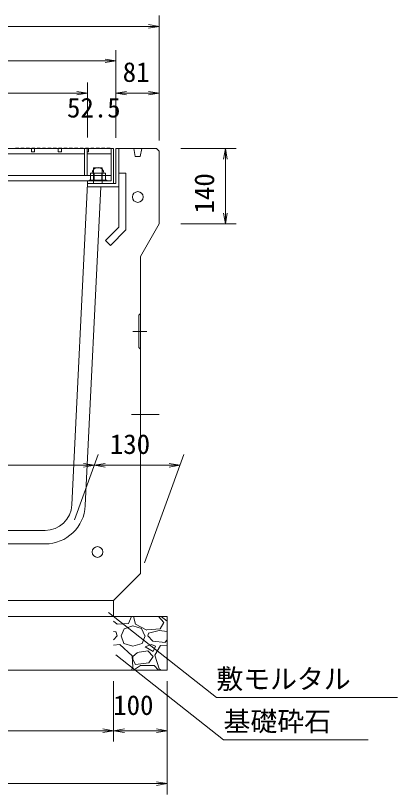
# Model space of a CAD drawing. Units: millimetres, scale not verified. Extents: x 0 to 84100, y 0 to 59400.
# Drawn here: x 30669 to 34224, y 10404 to 17643 of the extents above; entities that cross this region are included whole.
import ezdxf
from ezdxf.enums import TextEntityAlignment as Align

# ---------------------------------------------------------------- set-up
doc = ezdxf.new("R2010")
doc.units = ezdxf.units.MM
doc.header["$LTSCALE"] = 100
doc.linetypes.add('USER1', pattern=[4, 3, -1])
for name, color, linetype, lineweight in [('D-STR-DIM（寸法）', 7, 'Continuous', 18), ('D-STR-HTXT（旗揚げ）', 7, 'Continuous', 18), ('D-STR-STR1（構造物）', 7, 'Continuous', 18), ('D-STR-STRn（構造物）', 7, 'Continuous', 18), ('D-STR（構造物外形線）', 1, 'Continuous', 18)]:
    doc.layers.add(name, color=color, linetype=linetype, lineweight=lineweight)
doc.layers.add('D-STR-TXT（文字）', color=7, linetype='Continuous')
doc.styles.add('ＭＳ ゴシック', font='')
doc.styles.get('ＭＳ ゴシック').set_extended_font_data('MS Gothic')

msp = doc.modelspace()

# ---------------------------------------------------------------- linework, layer by layer
at = {"layer": 'D-STR-DIM（寸法）'}
for p, q in [((32006.4, 16482), (32006.4, 17643.2)), ((28756.4, 17543.2), (31906.4, 17543.2)), ((31906.4, 17559.9), (32006.4, 17543.2)), ((32006.4, 17543.2), (31906.4, 17526.5)), ((32006.4, 17543.2), (31906.4, 17543.2)), ((31601.4, 16596.9), (31601.4, 17322.2)), ((31501.4, 17238.9), (31601.4, 17222.2)), ((29161.4, 17222.2), (31501.4, 17222.2)), ((31601.4, 17222.2), (31501.4, 17205.6)), ((31601.4, 17222.2), (31501.4, 17222.2)), ((31338.9, 16510.5), (31338.9, 17021.8)), ((31338.9, 16510.5), (31338.9, 17021.8)), ((31601.4, 16507), (31601.4, 17021.8)), ((31601.4, 16591.9), (31601.4, 17021.8)), ((32006.4, 16596.9), (32006.4, 17021.8)), ((29423.9, 16921.8), (31238.9, 16921.8)), ((31238.9, 16921.8), (31138.9, 16921.8)), ((31238.9, 16938.4), (31338.9, 16921.8)), ((31238.9, 16938.4), (31338.9, 16921.8)), ((31338.9, 16921.8), (31238.9, 16905.1)), ((31338.9, 16921.8), (31238.9, 16921.8)), ((31338.9, 16921.8), (31238.9, 16905.1)), ((31338.9, 16921.8), (31238.9, 16921.8)), ((31601.4, 16921.8), (31701.4, 16938.4)), ((31601.4, 16921.8), (31701.4, 16938.4)), ((31701.4, 16905.1), (31601.4, 16921.8)), ((31601.4, 16921.8), (31701.4, 16921.8)), ((31701.4, 16905.1), (31601.4, 16921.8)), ((31601.4, 16921.8), (31701.4, 16921.8)), ((31701.4, 16921.8), (31906.4, 16921.8)), ((31701.4, 16921.8), (31801.4, 16921.8)), ((31906.4, 16938.4), (32006.4, 16921.8)), ((32006.4, 16921.8), (31906.4, 16905.1)), ((32006.4, 16921.8), (31906.4, 16921.8)), ((32208.7, 16407), (32722.4, 16407)), ((32605.8, 16307), (32622.4, 16407)), ((32622.4, 16407), (32639.1, 16307)), ((32622.4, 16407), (32622.4, 16307)), ((32622.4, 15807), (32622.4, 16307)), ((32622.4, 15707), (32605.8, 15807)), ((32639.1, 15807), (32622.4, 15707)), ((32622.4, 15707), (32622.4, 15807)), ((32208.7, 15707), (32722.4, 15707)), ((31217.8, 12957), (31438.5, 13563.3)), ((31217.8, 12957), (31438.5, 13563.3)), ((31867.8, 12557), (32234.1, 13563.3)), ((31302.1, 13480), (31402.1, 13463.3)), ((31402.1, 13463.3), (31502.1, 13480)), ((32097.7, 13480), (32197.7, 13463.3)), ((29802.1, 13463.3), (31302.1, 13463.3)), ((31402.1, 13463.3), (31302.1, 13446.6)), ((31402.1, 13463.3), (31302.1, 13463.3)), ((31502.1, 13446.6), (31402.1, 13463.3)), ((31402.1, 13463.3), (31502.1, 13463.3)), ((31502.1, 13463.3), (32097.7, 13463.3)), ((32197.7, 13463.3), (32097.7, 13446.6)), ((32197.7, 13463.3), (32097.7, 13463.3)), ((31581.4, 11457), (31581.4, 10895.9)), ((31581.4, 11457), (31581.4, 10895.9)), ((32081.4, 11457), (32081.4, 10895.9)), ((32081.4, 11457), (32081.4, 10403.5)), ((31481.4, 11012.5), (31581.4, 10995.9)), ((31581.4, 10995.9), (31681.4, 11012.5)), ((31981.4, 11012.5), (32081.4, 10995.9)), ((31481.4, 10995.9), (29181.4, 10995.9)), ((31581.4, 10995.9), (31481.4, 10979.2)), ((31581.4, 10995.9), (31481.4, 10995.9)), ((31681.4, 10979.2), (31581.4, 10995.9)), ((31581.4, 10995.9), (31681.4, 10995.9)), ((31681.4, 10995.9), (31981.4, 10995.9)), ((32081.4, 10995.9), (31981.4, 10979.2)), ((32081.4, 10995.9), (31981.4, 10995.9)), ((31981.4, 10503.5), (28681.4, 10503.5)), ((31981.4, 10520.2), (32081.4, 10503.5)), ((32081.4, 10503.5), (31981.4, 10486.8)), ((32081.4, 10503.5), (31981.4, 10503.5))]:
    msp.add_line(p, q, dxfattribs=at)
at = {"layer": 'D-STR-HTXT（旗揚げ）'}
for p, q in [((31535.3, 12093.9), (32538, 11304.7)), ((31600.8, 11701.4), (32603.4, 10912.3)), ((34223.6, 11304.7), (32538, 11304.7)), ((33952.5, 10911), (32605.1, 10911))]:
    msp.add_line(p, q, dxfattribs=at)
at = {"layer": 'D-STR-STR1（構造物）'}
for p, q in [((29351.4, 16407), (31311.4, 16407)), ((30668.9, 16410.5), (30668.9, 16407)), ((30698.9, 16410.5), (30668.9, 16410.5)), ((30698.9, 16407), (30698.9, 16410.5)), ((30718.9, 16410.5), (30718.9, 16407)), ((30748.9, 16410.5), (30718.9, 16410.5)), ((30748.9, 16407), (30748.9, 16410.5)), ((30768.9, 16410.5), (30768.9, 16407)), ((30798.9, 16410.5), (30768.9, 16410.5)), ((30798.9, 16407), (30798.9, 16410.5)), ((30816.4, 16377), (30816.4, 16407)), ((30816.4, 16407), (30846.4, 16407)), ((30846.4, 16377), (30816.4, 16377)), ((30818.9, 16410.5), (30818.9, 16407)), ((30848.9, 16410.5), (30818.9, 16410.5)), ((30846.4, 16407), (30846.4, 16377)), ((30848.9, 16407), (30848.9, 16410.5)), ((30868.9, 16410.5), (30868.9, 16407)), ((30898.9, 16410.5), (30868.9, 16410.5)), ((30898.9, 16407), (30898.9, 16410.5)), ((30918.9, 16410.5), (30918.9, 16407)), ((30948.9, 16410.5), (30918.9, 16410.5)), ((30948.9, 16407), (30948.9, 16410.5)), ((30968.9, 16410.5), (30968.9, 16407)), ((30998.9, 16410.5), (30968.9, 16410.5)), ((30998.9, 16407), (30998.9, 16410.5)), ((31018.9, 16410.5), (31018.9, 16407)), ((31048.9, 16410.5), (31018.9, 16410.5)), ((31048.9, 16407), (31048.9, 16410.5)), ((31066.4, 16377), (31066.4, 16407)), ((31066.4, 16407), (31096.4, 16407)), ((31096.4, 16377), (31066.4, 16377)), ((31068.9, 16410.5), (31068.9, 16407)), ((31098.9, 16410.5), (31068.9, 16410.5)), ((31096.4, 16407), (31096.4, 16377)), ((31098.9, 16407), (31098.9, 16410.5)), ((31118.9, 16410.5), (31118.9, 16407)), ((31148.9, 16410.5), (31118.9, 16410.5)), ((31148.9, 16407), (31148.9, 16410.5)), ((31168.9, 16410.5), (31168.9, 16407)), ((31198.9, 16410.5), (31168.9, 16410.5)), ((31198.9, 16407), (31198.9, 16410.5)), ((31218.9, 16410.5), (31218.9, 16407)), ((31248.9, 16410.5), (31218.9, 16410.5)), ((31248.9, 16407), (31248.9, 16410.5)), ((31268.9, 16410.5), (31268.9, 16407)), ((31298.9, 16410.5), (31268.9, 16410.5)), ((31298.9, 16407), (31298.9, 16410.5)), ((31311.4, 16407), (31311.4, 16157)), ((31333.9, 16407), (31311.4, 16407)), ((31311.4, 16407), (31311.4, 16157)), ((31311.4, 16407), (31333.9, 16407)), ((31316.4, 16407), (31333.9, 16407)), ((31318.9, 16410.5), (31318.9, 16407)), ((31348.9, 16410.5), (31318.9, 16410.5)), ((31333.9, 16407), (31333.9, 16157)), ((31333.9, 16157), (31333.9, 16407)), ((31333.9, 16407), (31346.4, 16407)), ((31333.9, 16407), (31558.9, 16407)), ((31346.4, 16377), (31333.9, 16377)), ((31346.4, 16407), (31346.4, 16377)), ((31348.9, 16407), (31348.9, 16410.5)), ((31368.9, 16410.5), (31368.9, 16407)), ((31398.9, 16410.5), (31368.9, 16410.5)), ((31398.9, 16407), (31398.9, 16410.5)), ((31418.9, 16410.5), (31418.9, 16407)), ((31448.9, 16410.5), (31418.9, 16410.5)), ((31448.9, 16407), (31448.9, 16410.5)), ((31468.9, 16410.5), (31468.9, 16407)), ((31498.9, 16410.5), (31468.9, 16410.5)), ((31498.9, 16407), (31498.9, 16410.5)), ((31518.9, 16410.5), (31518.9, 16407)), ((31548.9, 16410.5), (31518.9, 16410.5)), ((31548.9, 16407), (31548.9, 16410.5)), ((31558.9, 16407), (31581.4, 16407)), ((31558.9, 16157), (31558.9, 16407)), ((31558.9, 16407), (31558.9, 16107)), ((31581.4, 16407), (31581.4, 16082)), ((29351.4, 16357), (31311.4, 16357)), ((31333.9, 16357), (31558.9, 16357)), ((29351.4, 16157), (31311.4, 16157)), ((31311.4, 16157), (31333.9, 16157)), ((31311.4, 16157), (31333.9, 16157)), ((31333.9, 16157), (31558.9, 16157)), ((31367.1, 16177), (31505.7, 16177)), ((31367.1, 16114.5), (31367.1, 16177)), ((31401.8, 16114.5), (31401.8, 16177)), ((31471.1, 16114.5), (31471.1, 16177)), ((31505.7, 16177), (31505.7, 16114.5)), ((29103.9, 16107), (31558.9, 16107)), ((31338.9, 16082), (31338.9, 16107)), ((31581.4, 16082), (31338.9, 16082)), ((31353.9, 16114.5), (31518.9, 16114.5)), ((31353.9, 16107), (31353.9, 16114.5)), ((31436.4, 16107), (31353.9, 16107)), ((31505.7, 16114.5), (31367.1, 16114.5)), ((31518.9, 16107), (31436.4, 16107)), ((31518.9, 16114.5), (31518.9, 16107)), ((31581.4, 16107), (31581.4, 16082))]:
    msp.add_line(p, q, dxfattribs=at)
msp.add_arc((31436.4, 16177), 55, 0, 180, dxfattribs=at)
at = {"layer": 'D-STR-STRn（構造物）', "linetype": 'USER1'}
for p, q in [((31768.9, 16407), (31783.4, 16334.5)), ((31843.9, 16407), (31829.4, 16334.5)), ((31783.4, 16334.5), (31786.4, 16332)), ((31783.4, 16334.5), (31829.4, 16334.5)), ((31786.4, 16332), (31826.4, 16332)), ((31829.4, 16334.5), (31826.4, 16332))]:
    msp.add_line(p, q, dxfattribs=at)
at = {"layer": 'D-STR-STRn（構造物）'}
for p, q in [((31831.4, 14873), (31815.4, 14857)), ((31815.4, 14857), (31815.4, 14557)), ((31761.6, 14707), (31889.4, 14707)), ((31815.4, 14557), (31831.4, 14541)), ((31747, 13933.5), (32005.5, 13933.5)), ((31581.4, 12207), (31581.4, 12057)), ((32081.4, 12057), (29081.4, 12057)), ((31581.4, 12057), (32081.4, 12057)), ((31748.3, 12057), (31721.4, 11992.9)), ((31765.4, 12056.7), (31785.4, 11986.7)), ((32050.5, 12001.8), (32000.9, 12057)), ((32081.4, 12013.5), (32025.1, 12057)), ((32081.4, 12057), (32081.4, 11557)), ((31615.5, 11987.2), (31581.4, 12013.5)), ((31720.8, 11991.5), (31615.8, 11986.5)), ((31760.7, 11971.8), (31680.7, 11941.8)), ((31840.5, 11946.8), (31760.5, 11971.8)), ((31785.3, 11986.4), (31890.3, 11931.4)), ((31870.7, 11876.8), (31840.7, 11946.8)), ((32014.6, 11941.5), (32049.6, 12001.5)), ((31581.4, 11918.2), (31600.1, 11916.2)), ((31581.4, 11841), (31615.7, 11878.4)), ((31615.7, 11876.9), (31600.7, 11916.9)), ((31680.5, 11941.6), (31650.5, 11876.6)), ((31675.7, 11807), (31650.7, 11877)), ((31876, 11876.9), (31846, 11806.9)), ((31890.9, 11932.8), (32015.9, 11942.8)), ((31900.5, 11876.5), (31905.5, 11901.5)), ((31900.5, 11876.8), (31945.5, 11826.8)), ((31905.7, 11902.1), (32005.7, 11927.1)), ((32005.1, 11926.2), (32081.4, 11918.2)), ((31760.3, 11781.5), (31675.3, 11806.5)), ((31845.9, 11806.4), (31760.9, 11781.4)), ((31945.9, 11827.1), (32060.9, 11817.1)), ((32060.7, 11818.4), (32081.4, 11841)), ((31581.4, 11791.4), (31640.4, 11796.3)), ((31640.4, 11796.8), (31755.4, 11691.8)), ((31800, 11722.1), (31900, 11737.1)), ((31875.4, 11776.9), (31935.4, 11796.9)), ((31950.7, 11731.9), (31875.7, 11776.9)), ((31900.6, 11736.8), (31950.6, 11686.8)), ((31935.6, 11796.6), (31970.6, 11781.6)), ((31970.7, 11781.8), (31950.7, 11731.8)), ((31964.4, 11697.1), (32019.4, 11787.1)), ((32020.4, 11786.3), (32081.4, 11791.4)), ((31755.8, 11692), (31760.8, 11587)), ((31759.5, 11685.7), (31799.5, 11720.7)), ((31785.4, 11611.9), (31760.4, 11656.9)), ((31760.5, 11656.8), (31760.5, 11686.8)), ((31950.7, 11687), (31910.7, 11627)), ((32005.5, 11571.6), (31965.5, 11696.6)), ((31761.4, 11587.9), (31748.3, 11557)), ((31830.7, 11602.9), (31765.7, 11557.9)), ((31910.4, 11626.6), (31785.4, 11611.6)), ((31960.5, 11601.8), (31830.5, 11601.8)), ((32000.9, 11557), (31960.5, 11601.8)), ((28581.4, 11557), (32081.4, 11557)), ((32025.1, 11557), (32005.5, 11572.2))]:
    msp.add_line(p, q, dxfattribs=at)
for centre in [(31806.4, 15957), (31431.4, 12657)]:
    msp.add_circle(centre, 50, dxfattribs=at)
at = {"layer": 'D-STR（構造物外形線）'}
for p, q in [((31601.4, 16407), (31601.4, 16082)), ((31601.4, 16407), (31981.4, 16407)), ((31631.4, 16407), (31631.4, 15677)), ((31981.4, 16407), (32006.4, 16382)), ((32006.4, 16382), (32006.4, 15707)), ((31393.9, 16227), (31393.9, 16082)), ((31393.9, 16227), (31473.9, 16227)), ((31473.9, 16227), (31473.9, 16082)), ((31631.4, 16177), (31696.4, 16177)), ((31696.4, 16177), (31696.4, 15650.1)), ((31338.9, 16082), (31193, 13094.8)), ((31338.9, 16082), (31601.4, 16082)), ((31338.9, 16082), (31338.9, 16052)), ((31462.6, 16052), (31317.9, 13088.7)), ((31338.9, 16052), (31631.4, 16052)), ((31631.4, 15677), (31506.4, 15552)), ((31696.4, 15650.1), (31552.4, 15506)), ((32006.4, 15707), (31831.4, 15403.9)), ((31506.4, 15552), (31552.4, 15506)), ((31831.4, 15403.9), (31831.4, 12457)), ((29719.5, 12857), (30943.3, 12857)), ((29719.5, 12732), (30943.3, 12732)), ((31581.4, 12207), (31831.4, 12457)), ((29081.4, 12207), (31581.4, 12207))]:
    msp.add_line(p, q, dxfattribs=at)
for radius in [250, 375]:
    msp.add_arc((30943.3, 13107), radius, 270, 357.20406, dxfattribs=at)

# ---------------------------------------------------------------- texts
at = {"layer": 'D-STR-DIM（寸法）', "style": 'ＭＳ ゴシック'}
for s, p in [('81', (31666.2, 16971.8)), ('52.5', (31147.8, 16640.6)), ('130', (31546.7, 13513.3)), ('100', (31578.2, 11087.3))]:
    msp.add_text(s, height=183.3, dxfattribs=at).set_placement(p, align=Align.BOTTOM_LEFT)
msp.add_text('140', height=183.3, rotation=90, dxfattribs=at).set_placement((32572.4, 15803.8), align=Align.BOTTOM_LEFT)
at = {"layer": 'D-STR-TXT（文字）', "style": 'ＭＳ ゴシック'}
for s, p in [('敷モルタル', (32538, 11330)), ('基礎砕石', (32605.1, 10936.2))]:
    msp.add_text(s, height=183.3, dxfattribs=at).set_placement(p, align=Align.BOTTOM_LEFT)

doc.saveas('drawing.dxf')
